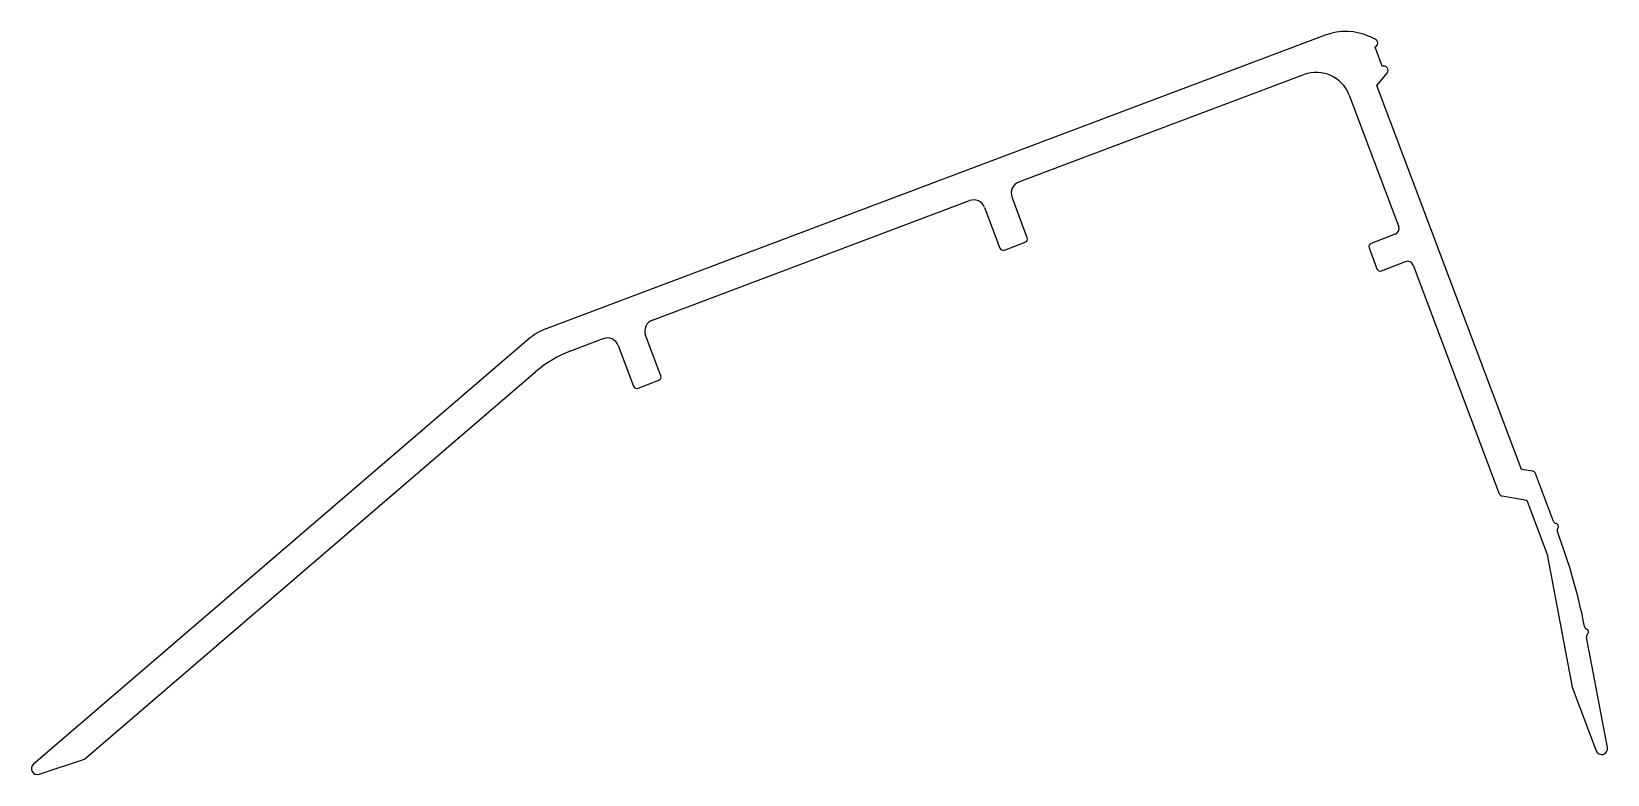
# Model space of a CAD drawing. Extents: x 1940 to 2074, y 1719 to 1782.
import ezdxf

# ---------------------------------------------------------------- set-up
doc = ezdxf.new("R2010")
doc.units = 0
doc.layers.get('0').update_dxf_attribs({"linetype": 'CONTINUOUS'})

msp = doc.modelspace()

# ---------------------------------------------------------------- linework, layer by layer
for p, q in [((2050.18, 1782), (1983.68, 1756.95)), ((2054.45, 1781.67), (2053.99, 1781.88)), ((2055.04, 1779.35), (2054.43, 1780.98)), ((2024.03, 1769.48), (2048.36, 1778.64)), ((2054.59, 1777.7), (2055.46, 1778.77)), ((2052.22, 1776.89), (2056.46, 1765.66)), ((2066.93, 1744.95), (2054.59, 1777.7)), ((1992.76, 1757.7), (2019.82, 1767.89)), ((2024.75, 1764.72), (2023.45, 1768.19)), ((2021.11, 1767.31), (2022.41, 1763.84)), ((2056.16, 1765.02), (2054.1, 1764.24)), ((2022.8, 1763.67), (2024.57, 1764.34)), ((2053.93, 1763.86), (2054.6, 1762.08)), ((2054.99, 1761.9), (2057.04, 1762.68)), ((2057.69, 1762.39), (2065.04, 1742.88)), ((1982.19, 1756.06), (1939.94, 1719.8)), ((1985.8, 1755.07), (1988.55, 1756.11)), ((1989.84, 1755.53), (1991.14, 1752.06)), ((1993.48, 1752.94), (1992.18, 1756.41)), ((1944.29, 1720.24), (1982.81, 1753.3)), ((1991.53, 1751.89), (1993.31, 1752.56)), ((2067.9, 1744.79), (2066.93, 1744.95)), ((2069.67, 1740.51), (2068.13, 1744.6)), ((2065.27, 1742.69), (2067.38, 1742.34)), ((2067.38, 1742.34), (2069.13, 1737.69)), ((2069.13, 1737.69), (2071.26, 1726.37)), ((2074.26, 1721.21), (2072.49, 1730.65)), ((2071.26, 1726.37), (2073.3, 1720.94)), ((1940.43, 1718.95), (1944.29, 1720.24))]:
    msp.add_line(p, q)
for centre, radius, start, end in [((2051.94, 1777.32), 5, 65.7243, 110.6429), ((2054.29, 1781.33), 0.375, 290.6429, 65.648), ((2049.42, 1775.83), 3, 20.6429, 110.6429), ((2055.17, 1779), 0.375, 321.5375, 110.6429), ((2024.38, 1768.54), 1, 110.6429, 200.6429), ((2020.17, 1766.95), 1, 20.6429, 110.6429), ((2024.47, 1764.62), 0.3, 290.6429, 20.6429), ((2055.99, 1765.49), 0.5, 290.6429, 20.6429), ((2022.69, 1763.95), 0.3, 200.6429, 290.6429), ((2054.21, 1763.96), 0.3, 110.6429, 200.6429), ((2054.88, 1762.18), 0.3, 200.6429, 290.6429), ((2057.22, 1762.21), 0.5, 20.6429, 110.6429), ((1985.44, 1752.27), 5, 110.6429, 130.6429), ((1993.11, 1756.76), 1, 110.6429, 200.6429), ((1988.9, 1755.17), 1, 20.6429, 110.6429), ((1989.32, 1745.71), 10, 110.6429, 130.643), ((1993.2, 1752.84), 0.3, 290.6429, 20.6429), ((1991.42, 1752.17), 0.3, 200.6429, 290.6429), ((2067.85, 1744.49), 0.3, 20.643, 80.6464), ((2065.32, 1742.98), 0.3, 200.6429, 260.6437), ((2069.95, 1740.62), 0.3, 200.643, 257.5865), ((2069.83, 1740.08), 0.25, 323.6653, 77.5865), ((2070.28, 1739.76), 0.3, 143.6653, 200.8303), ((2023.26, 1721.87), 50, 11.1696, 20.8303), ((2072.61, 1731.61), 0.3, 191.1696, 247.8501), ((2072.4, 1731.1), 0.25, 313.6989, 67.8501), ((2072.78, 1730.71), 0.3, 133.6989, 190.6429), ((2073.77, 1721.12), 0.5, 200.6429, 10.6429), ((1940.27, 1719.42), 0.5, 130.6429, 288.4637)]:
    msp.add_arc(centre, radius, start, end)

doc.saveas('drawing.dxf')
